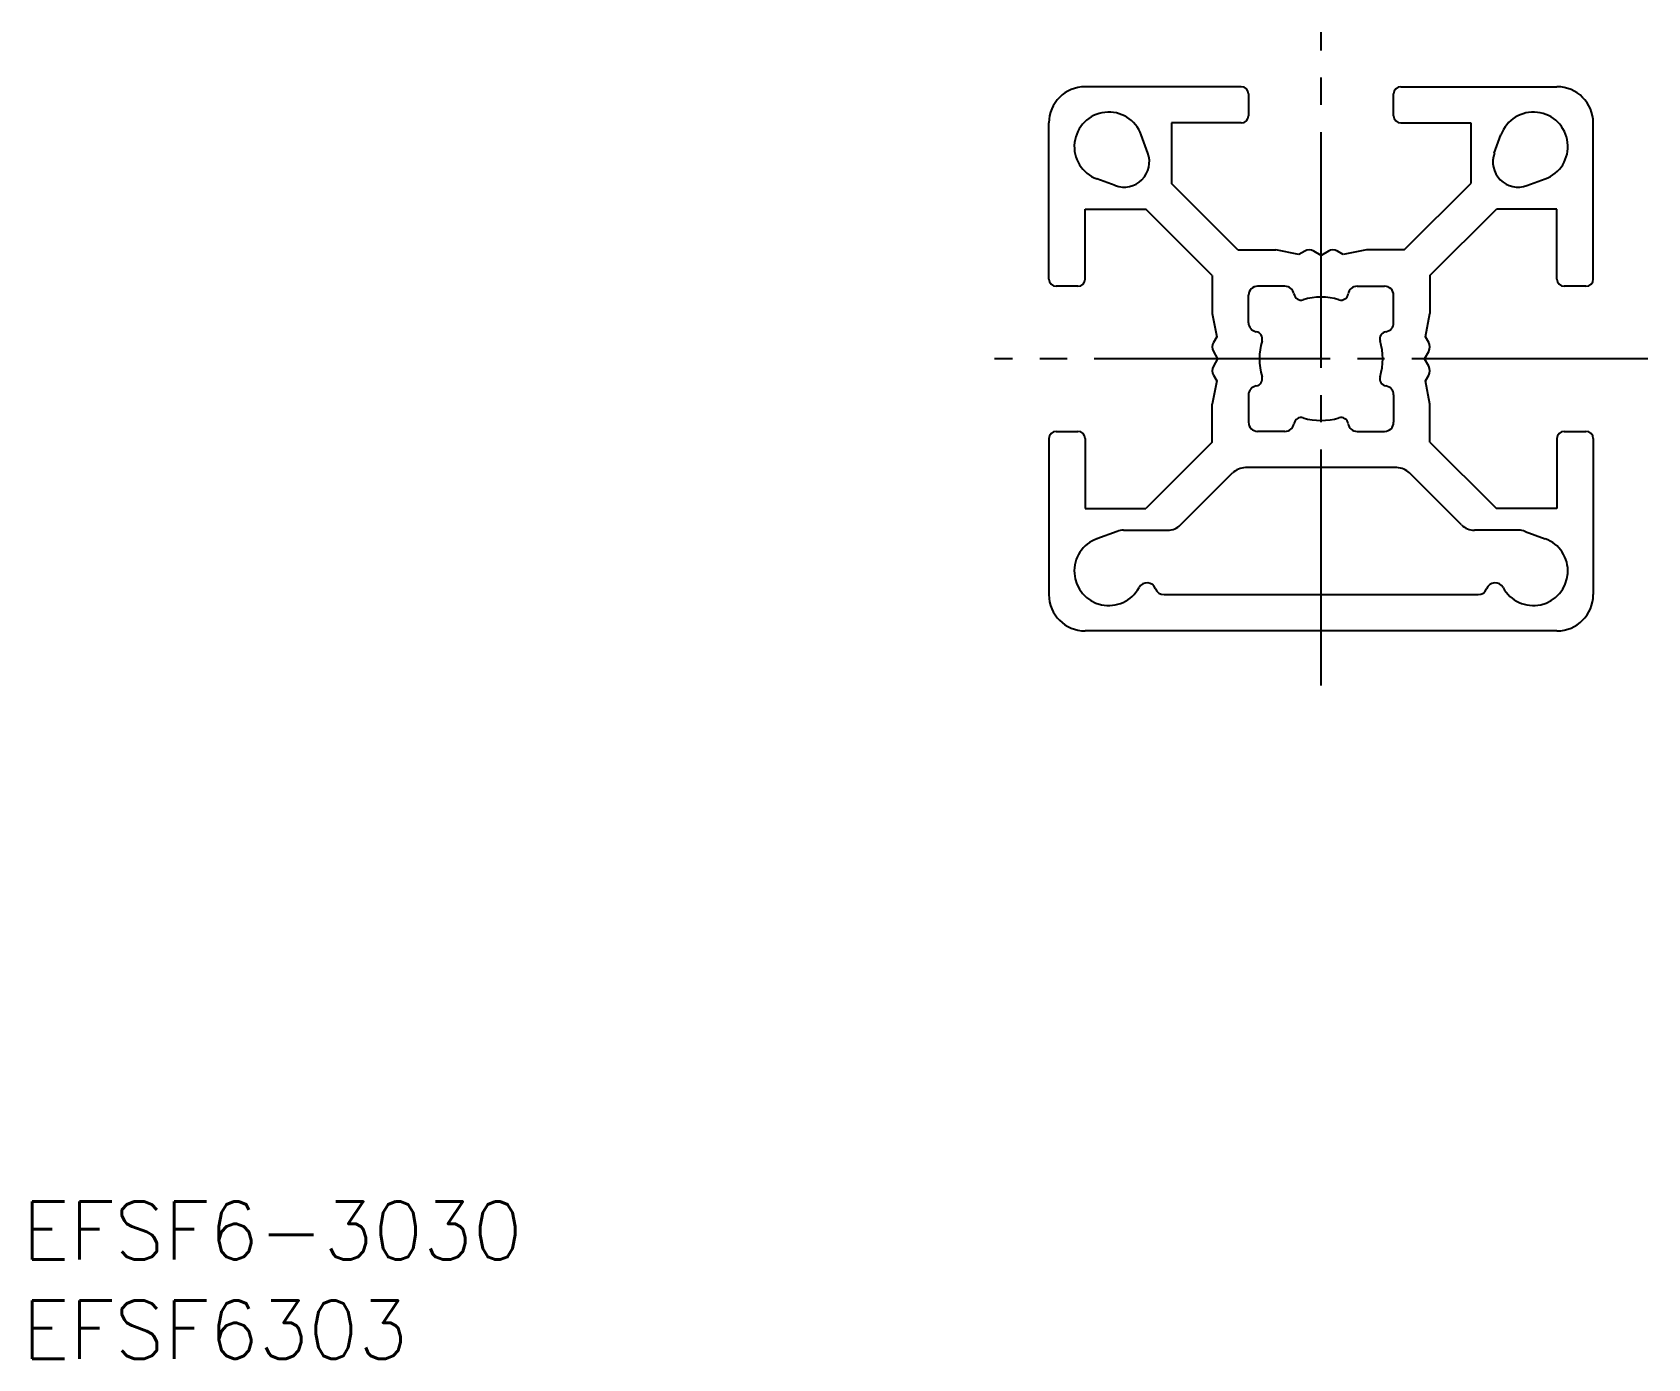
# Model space of a CAD drawing. Extents: x -3.1 to 85.9, y 250.9 to 324.
import ezdxf

# ---------------------------------------------------------------- set-up
doc = ezdxf.new("R2010")
doc.units = 0
doc.linetypes.add('CENTER', pattern=[17.5, 13, -1.5, 1.5, -1.5])
doc.layers.get('0').update_dxf_attribs({"linetype": 'CONTINUOUS'})
doc.layers.add('CENTER', color=1, linetype='CENTER')
doc.styles.get("Standard").update_dxf_attribs({"font": 'txt.shx', "bigfont": '@extfont2.shx'})

msp = doc.modelspace()

# ---------------------------------------------------------------- linework, layer by layer
for p, q in [((63.534, 321.034), (54.934, 321.034)), ((63.934, 320.634), (63.934, 319.434)), ((71.934, 319.434), (71.934, 320.634)), ((72.334, 321.034), (80.934, 321.034)), ((52.934, 310.434), (52.934, 319.034)), ((59.684, 319.034), (59.684, 315.698)), ((63.534, 319.034), (59.684, 319.034)), ((72.334, 319.034), (76.184, 319.034)), ((76.184, 319.034), (76.184, 315.698)), ((82.934, 310.434), (82.934, 319.034)), ((58.386, 317.376), (58.02, 318.383)), ((77.482, 317.376), (77.849, 318.383)), ((56.592, 315.581), (55.584, 315.948)), ((63.348, 312.034), (59.684, 315.698)), ((72.52, 312.034), (76.184, 315.698)), ((79.276, 315.581), (80.284, 315.948)), ((54.934, 314.284), (58.27, 314.284)), ((54.934, 310.434), (54.934, 314.284)), ((61.934, 310.619), (58.27, 314.284)), ((73.934, 310.619), (77.598, 314.284)), ((80.934, 314.284), (77.598, 314.284)), ((80.934, 310.434), (80.934, 314.284)), ((63.348, 312.034), (65.434, 312.034)), ((66.715, 311.785), (65.434, 312.034)), ((67.031, 311.967), (66.715, 311.785)), ((67.934, 311.734), (67.531, 311.967)), ((68.338, 311.967), (67.934, 311.734)), ((69.153, 311.785), (68.838, 311.967)), ((70.434, 312.034), (69.153, 311.785)), ((72.52, 312.034), (70.434, 312.034)), ((54.534, 310.034), (53.334, 310.034)), ((61.934, 310.619), (61.934, 308.534)), ((65.945, 310.034), (64.434, 310.034)), ((69.924, 310.034), (71.434, 310.034)), ((73.934, 310.619), (73.934, 308.534)), ((82.534, 310.034), (81.334, 310.034)), ((63.934, 308.023), (63.934, 309.534)), ((71.934, 308.023), (71.934, 309.534)), ((61.934, 308.534), (62.183, 307.252)), ((73.685, 307.252), (73.934, 308.534)), ((62.183, 307.252), (62.001, 306.937)), ((73.867, 306.937), (73.685, 307.252)), ((62.001, 306.437), (62.234, 306.034)), ((73.634, 306.034), (73.867, 306.437)), ((62.234, 306.034), (62.001, 305.63)), ((73.867, 305.63), (73.634, 306.034)), ((62.183, 304.815), (61.934, 303.534)), ((62.001, 305.13), (62.183, 304.815)), ((73.685, 304.815), (73.867, 305.13)), ((73.934, 303.534), (73.685, 304.815)), ((63.934, 304.044), (63.934, 302.534)), ((71.934, 304.044), (71.934, 302.534)), ((61.934, 301.448), (61.934, 303.534)), ((73.934, 301.448), (73.934, 303.534)), ((53.334, 302.034), (54.534, 302.034)), ((65.945, 302.034), (64.434, 302.034)), ((69.924, 302.034), (71.434, 302.034)), ((81.334, 302.034), (82.534, 302.034)), ((52.934, 301.634), (52.934, 293.034)), ((54.934, 301.634), (54.934, 297.784)), ((61.934, 301.448), (58.27, 297.784)), ((73.934, 301.448), (77.598, 297.784)), ((80.934, 301.634), (80.934, 297.784)), ((82.934, 301.634), (82.934, 293.034)), ((72.106, 300.034), (63.763, 300.034)), ((60.191, 296.876), (63.056, 299.741)), ((75.677, 296.876), (72.813, 299.741)), ((54.934, 297.784), (58.27, 297.784)), ((80.934, 297.784), (77.598, 297.784)), ((56.695, 296.523), (55.584, 296.119)), ((57.037, 296.584), (59.484, 296.584)), ((78.831, 296.584), (76.384, 296.584)), ((79.173, 296.523), (80.284, 296.119)), ((59.278, 293.034), (76.591, 293.034)), ((80.934, 291.034), (54.934, 291.034))]:
    msp.add_line(p, q)
for centre, radius, start, end in [((54.934, 319.034), 2, 90, 180), ((63.534, 320.634), 0.4, 0, 90), ((72.334, 320.634), 0.4, 90, 180), ((80.934, 319.034), 2, 0, 90), ((56.234, 317.734), 1.9, 20, 250), ((79.634, 317.734), 1.9, 290, 160), ((63.534, 319.434), 0.4, 270, 0), ((72.334, 319.434), 0.4, 180, 270), ((57.071, 316.897), 1.4, 250, 20), ((78.798, 316.897), 1.4, 160, 290), ((67.281, 311.534), 0.5, 60, 120), ((68.588, 311.534), 0.5, 60, 120), ((53.334, 310.434), 0.4, 180, 270), ((54.534, 310.434), 0.4, 270, 0), ((64.434, 309.534), 0.5, 90, 180), ((65.945, 309.534), 0.5, 8.77548, 90), ((69.924, 309.534), 0.5, 90, 171.22452), ((71.434, 309.534), 0.5, 0, 90), ((81.334, 310.434), 0.4, 180, 270), ((82.534, 310.434), 0.4, 270, 0), ((66.834, 309.671), 0.4, 188.77548, 286.82645), ((67.934, 306.034), 3.4, 73.17355, 106.82645), ((69.034, 309.671), 0.4, 253.17355, 351.22452), ((64.434, 308.023), 0.5, 180, 261.22451), ((64.297, 307.134), 0.4, 343.17355, 81.22451), ((71.572, 307.134), 0.4, 98.77549, 196.82645), ((71.434, 308.023), 0.5, 278.77549, 0), ((62.434, 306.687), 0.5, 150, 210), ((67.934, 306.034), 3.4, 163.17355, 196.82645), ((67.934, 306.034), 3.4, 343.17355, 16.82645), ((73.434, 306.687), 0.5, 330, 30), ((62.434, 305.38), 0.5, 150, 210), ((73.434, 305.38), 0.5, 330, 30), ((64.434, 304.044), 0.5, 98.77549, 180), ((64.297, 304.934), 0.4, 278.77549, 16.82645), ((71.572, 304.934), 0.4, 163.17355, 261.22451), ((71.434, 304.044), 0.5, 0, 81.22451), ((66.834, 302.396), 0.4, 73.17355, 171.22452), ((67.934, 306.034), 3.4, 253.17355, 286.82645), ((69.034, 302.396), 0.4, 8.77548, 106.82645), ((53.334, 301.634), 0.4, 90, 180), ((54.534, 301.634), 0.4, 0, 90), ((64.434, 302.534), 0.5, 180, 270), ((65.945, 302.534), 0.5, 270, 351.22452), ((69.924, 302.534), 0.5, 188.77548, 270), ((71.434, 302.534), 0.5, 270, 0), ((81.334, 301.634), 0.4, 90, 180), ((82.534, 301.634), 0.4, 0, 90), ((63.763, 299.034), 1, 90, 135.00001), ((72.106, 299.034), 1, 45, 90), ((57.037, 295.584), 1, 90, 109.99998), ((59.484, 297.584), 1, 270, 315.00001), ((76.384, 297.584), 1, 225, 270), ((78.831, 295.584), 1, 70.00002, 90), ((56.234, 294.334), 1.9, 110, 331.3734), ((79.634, 294.334), 1.9, 208.6266, 70), ((54.934, 293.034), 2, 180, 270), ((58.341, 293.184), 0.5, 20.47768, 151.3734), ((59.278, 293.534), 0.5, 200.47768, 270), ((76.591, 293.534), 0.5, 270, 339.52232), ((77.528, 293.184), 0.5, 28.6266, 159.52232), ((80.934, 293.034), 2, 270, 0)]:
    msp.add_arc(centre, radius, start, end)
at = {"layer": 'CENTER', "color": 1, "linetype": 'CENTER'}
for p, q in [((67.934, 288.034), (67.934, 324.034)), ((85.934, 306.034), (49.934, 306.034))]:
    msp.add_line(p, q, dxfattribs=at)

# ---------------------------------------------------------------- texts
at = {"color": 7, "linetype": 'CONTINUOUS'}
for s, p in [('EFSF6-3030', (-3.643, 256.376)), ('EFSF6303', (-3.643, 250.915))]:
    msp.add_text(s, height=3.2, dxfattribs=at).set_placement(p)

doc.saveas('drawing.dxf')
